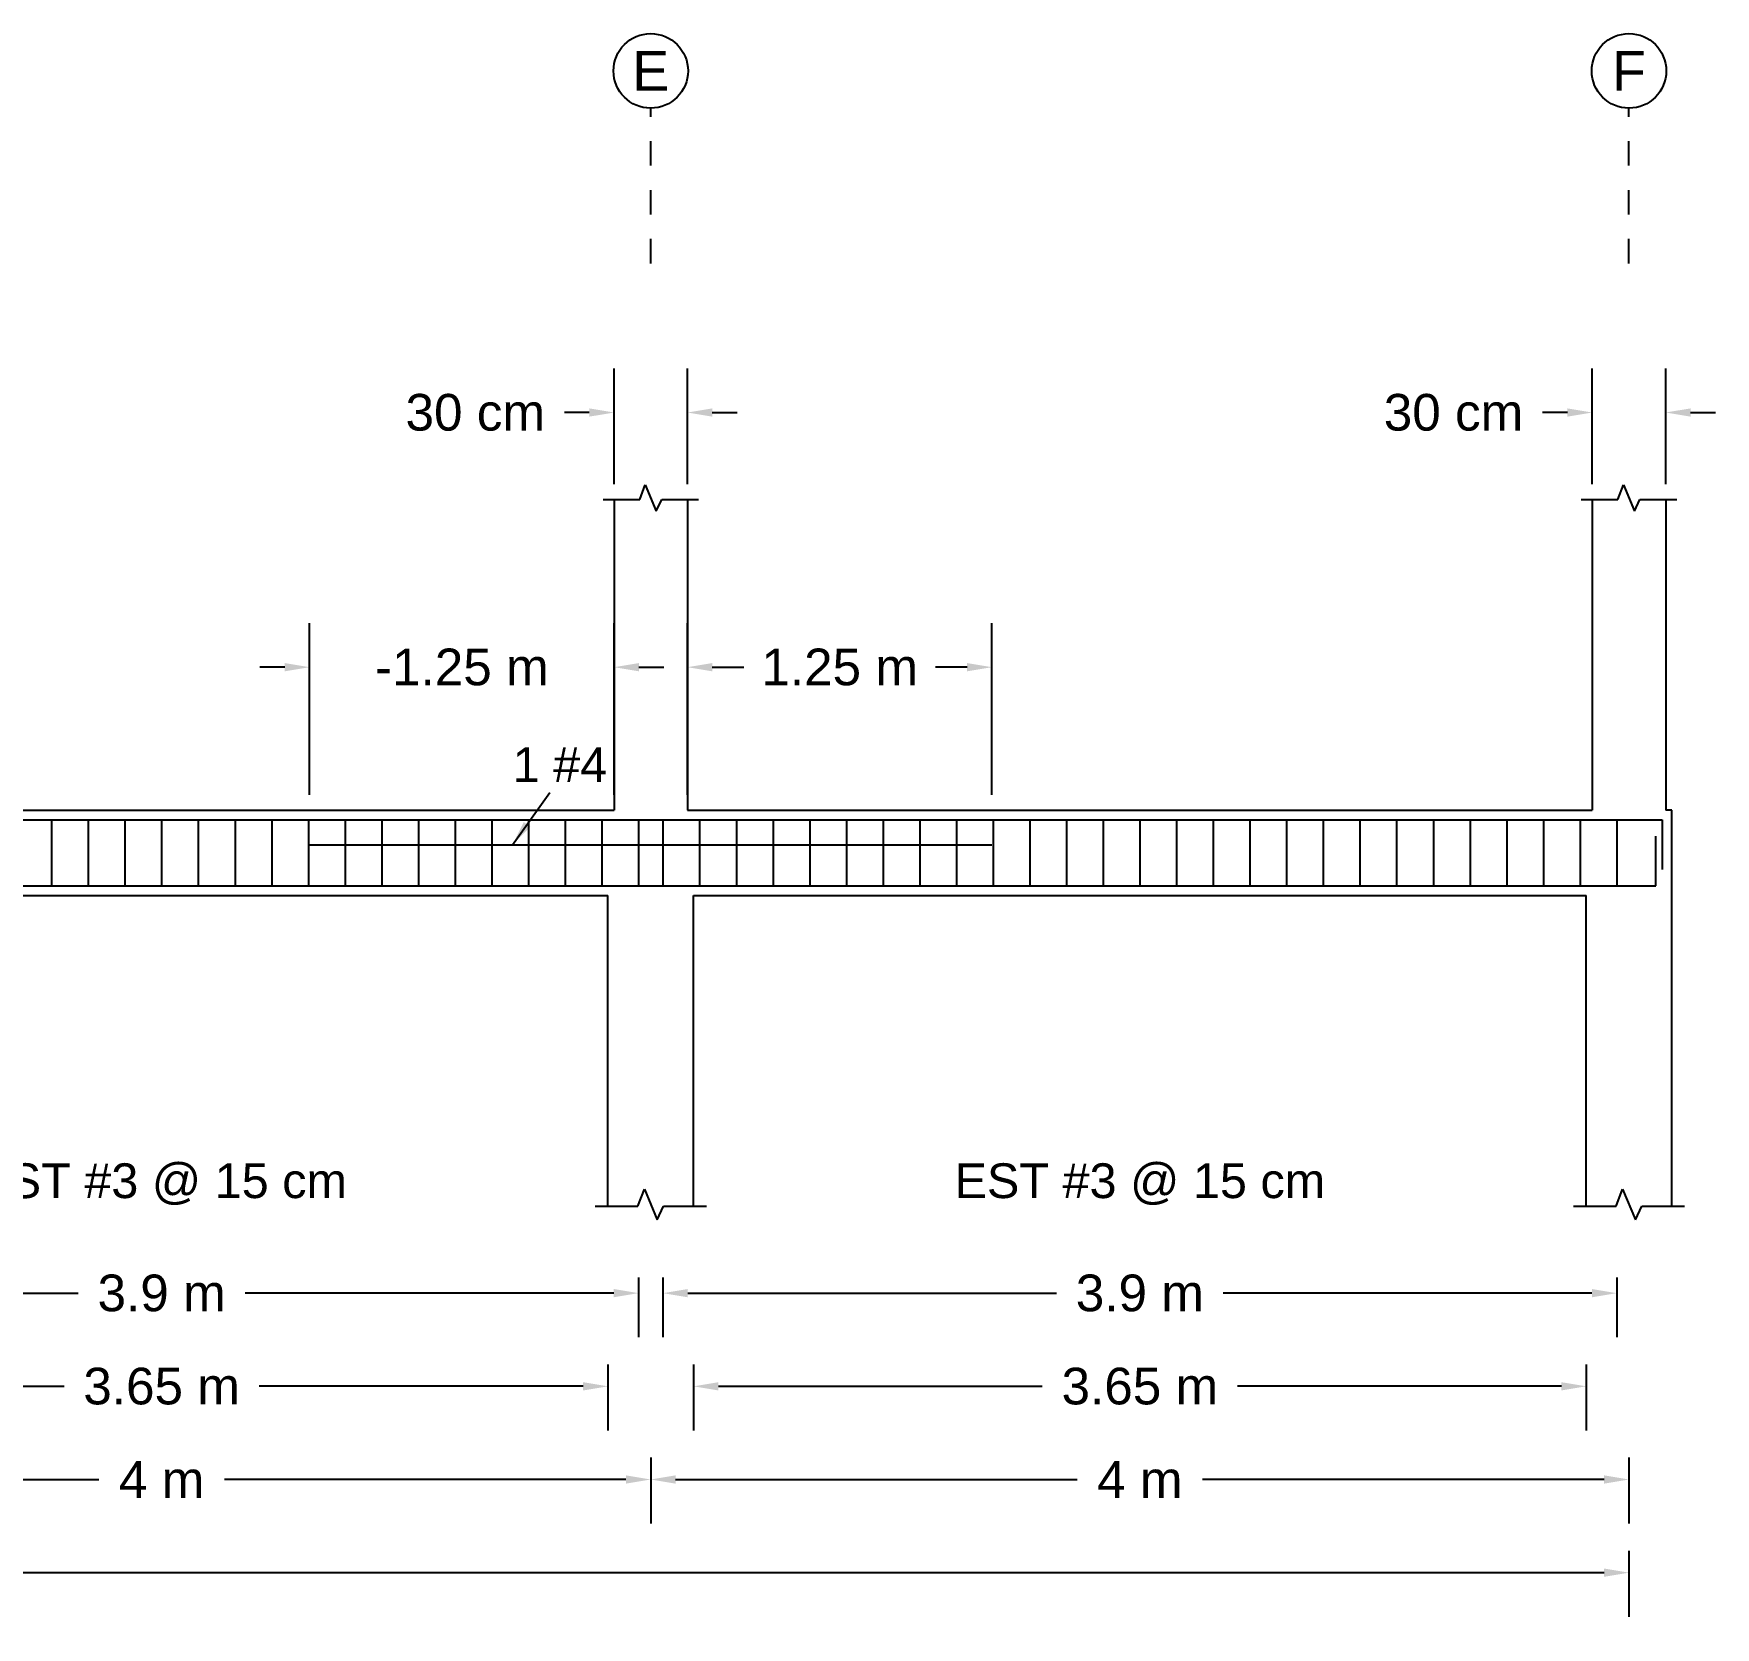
# Model space of a CAD drawing. Header units: metres. Extents: x 3 to 20.4, y -3.2 to 11.8.
# Drawn here: x 13.48 to 20.35, y 5.33 to 11.85 of the extents above; entities that cross this region are included whole.
import ezdxf
from ezdxf.enums import TextEntityAlignment as Align

# ---------------------------------------------------------------- set-up
doc = ezdxf.new("R2010")
doc.units = ezdxf.units.M
doc.header["$MEASUREMENT"] = 0
doc.linetypes.add('DASHED', pattern=[0.75, 0.5, -0.25])
for name, color, linetype in [('AXES', 7, 'Continuous'), ('GEOMETRY_CONTOURS', 7, 'Continuous'), ('LONGITUDINAL_REINFORCEMENT', 7, 'Continuous'), ('REINFORCEMENT_DIMENSIONS', 7, 'Continuous'), ('TRANSVERSAL_REINFORCEMENT', 7, 'Continuous')]:
    doc.layers.add(name, color=color, linetype=linetype)
doc.styles.get("Standard").update_dxf_attribs({"font": 'arial.ttf'})
doc.dimstyles.get("Standard").update_dxf_attribs({"dimtxt": 0.18, "dimasz": 0.18, "dimexe": 0.18, "dimexo": 0.0625, "dimgap": 0.09, "dimtad": 0, "dimtih": 1, "dimtoh": 1, "dimdec": 4, "dimzin": 0, "dimdsep": 46, "dimtxsty": 'Standard', "dimcen": 0.09, "dimadec": 0, "dimazin": 0, "dimtfac": 1, "dimtdec": 4, "dimtofl": 0, "dimtmove": 0, "dimatfit": 3, "dimfxl": 1, "dimtolj": 1, "dimtzin": 0, "dimarcsym": 0})

# ---------------------------------------------------------------- blocks, each defined once
blk = doc.blocks.new('*D15')
at = {"layer": 'REINFORCEMENT_DIMENSIONS', "color": 0, "lineweight": -2, "transparency": 16777216}
for p, q in [((15.85, 10.0061), (15.85, 10.4792)), ((16.15, 10.0061), (16.15, 10.4792)), ((15.7484, 10.2992), (15.6468, 10.2992)), ((16.2516, 10.2992), (16.3532, 10.2992))]:
    blk.add_line(p, q, dxfattribs=at)
at = {"layer": 'REINFORCEMENT_DIMENSIONS', "color": 0, "transparency": 16777216}
for points in [[(15.7484, 10.3161), (15.7484, 10.2823), (15.85, 10.2992)], [(16.2516, 10.3161), (16.2516, 10.2823), (16.15, 10.2992)]]:
    blk.add_solid(points, dxfattribs=at)
at = {"layer": 'REINFORCEMENT_DIMENSIONS', "color": 0, "transparency": 16777216, "insert": (15.2826, 10.2992), "char_height": 0.15, "attachment_point": 5}
blk.add_mtext('\\A1;30 cm', dxfattribs=at)
blk = doc.blocks.new('*D16')
at = {"layer": 'REINFORCEMENT_DIMENSIONS', "color": 0, "lineweight": -2, "transparency": 16777216}
for p, q in [((19.85, 10.0061), (19.85, 10.4792)), ((20.15, 10.0061), (20.15, 10.4792)), ((19.7484, 10.2992), (19.6468, 10.2992)), ((20.2516, 10.2992), (20.3532, 10.2992))]:
    blk.add_line(p, q, dxfattribs=at)
at = {"layer": 'REINFORCEMENT_DIMENSIONS', "color": 0, "transparency": 16777216}
for points in [[(19.7484, 10.3161), (19.7484, 10.2823), (19.85, 10.2992)], [(20.2516, 10.3161), (20.2516, 10.2823), (20.15, 10.2992)]]:
    blk.add_solid(points, dxfattribs=at)
at = {"layer": 'REINFORCEMENT_DIMENSIONS', "color": 0, "transparency": 16777216, "insert": (19.2826, 10.2992), "char_height": 0.15, "attachment_point": 5}
blk.add_mtext('\\A1;30 cm', dxfattribs=at)
blk = doc.blocks.new('*D19')
at = {"layer": 'REINFORCEMENT_DIMENSIONS', "color": 0, "lineweight": -2, "transparency": 16777216}
for p, q in [((12.175, 6.4069), (12.175, 6.137)), ((15.825, 6.4069), (15.825, 6.137)), ((12.2766, 6.317), (13.6008, 6.317)), ((15.7234, 6.317), (14.3992, 6.317))]:
    blk.add_line(p, q, dxfattribs=at)
at = {"layer": 'REINFORCEMENT_DIMENSIONS', "color": 0, "transparency": 16777216}
for points in [[(12.2766, 6.3339), (12.2766, 6.3001), (12.175, 6.317)], [(15.7234, 6.3339), (15.7234, 6.3001), (15.825, 6.317)]]:
    blk.add_solid(points, dxfattribs=at)
at = {"layer": 'REINFORCEMENT_DIMENSIONS', "color": 0, "transparency": 16777216, "insert": (14, 6.317), "char_height": 0.15, "attachment_point": 5}
blk.add_mtext('\\A1;3.65 m', dxfattribs=at)
blk = doc.blocks.new('*D20')
at = {"layer": 'REINFORCEMENT_DIMENSIONS', "color": 0, "lineweight": -2, "transparency": 16777216}
for p, q in [((16.175, 6.4069), (16.175, 6.137)), ((19.825, 6.4069), (19.825, 6.137)), ((16.2766, 6.317), (17.6008, 6.317)), ((19.7234, 6.317), (18.3992, 6.317))]:
    blk.add_line(p, q, dxfattribs=at)
at = {"layer": 'REINFORCEMENT_DIMENSIONS', "color": 0, "transparency": 16777216}
for points in [[(16.2766, 6.3339), (16.2766, 6.3001), (16.175, 6.317)], [(19.7234, 6.3339), (19.7234, 6.3001), (19.825, 6.317)]]:
    blk.add_solid(points, dxfattribs=at)
at = {"layer": 'REINFORCEMENT_DIMENSIONS', "color": 0, "transparency": 16777216, "insert": (18, 6.317), "char_height": 0.15, "attachment_point": 5}
blk.add_mtext('\\A1;3.65 m', dxfattribs=at)
blk = doc.blocks.new('*D23')
at = {"layer": 'REINFORCEMENT_DIMENSIONS', "color": 0, "lineweight": -2, "transparency": 16777216}
for p, q in [((12, 6.0259), (12, 5.756)), ((16, 6.0259), (16, 5.756)), ((12.1016, 5.936), (13.7434, 5.936)), ((15.8984, 5.936), (14.2566, 5.936))]:
    blk.add_line(p, q, dxfattribs=at)
at = {"layer": 'REINFORCEMENT_DIMENSIONS', "color": 0, "transparency": 16777216}
for points in [[(12.1016, 5.9529), (12.1016, 5.9191), (12, 5.936)], [(15.8984, 5.9529), (15.8984, 5.9191), (16, 5.936)]]:
    blk.add_solid(points, dxfattribs=at)
at = {"layer": 'REINFORCEMENT_DIMENSIONS', "color": 0, "transparency": 16777216, "insert": (14, 5.936), "char_height": 0.15, "attachment_point": 5}
blk.add_mtext('\\A1;4 m', dxfattribs=at)
blk = doc.blocks.new('*D24')
at = {"layer": 'REINFORCEMENT_DIMENSIONS', "color": 0, "lineweight": -2, "transparency": 16777216}
for p, q in [((16, 6.0259), (16, 5.756)), ((20, 6.0259), (20, 5.756)), ((16.1016, 5.936), (17.7434, 5.936)), ((19.8984, 5.936), (18.2566, 5.936))]:
    blk.add_line(p, q, dxfattribs=at)
at = {"layer": 'REINFORCEMENT_DIMENSIONS', "color": 0, "transparency": 16777216}
for points in [[(16.1016, 5.9529), (16.1016, 5.9191), (16, 5.936)], [(19.8984, 5.9529), (19.8984, 5.9191), (20, 5.936)]]:
    blk.add_solid(points, dxfattribs=at)
at = {"layer": 'REINFORCEMENT_DIMENSIONS', "color": 0, "transparency": 16777216, "insert": (18, 5.936), "char_height": 0.15, "attachment_point": 5}
blk.add_mtext('\\A1;4 m', dxfattribs=at)
blk = doc.blocks.new('*D25')
at = {"layer": 'REINFORCEMENT_DIMENSIONS', "color": 0, "lineweight": -2, "transparency": 16777216}
for p, q in [((4, 5.6449), (4, 5.375)), ((20, 5.6449), (20, 5.375)), ((4.1016, 5.555), (11.6952, 5.555)), ((19.8984, 5.555), (12.3048, 5.555))]:
    blk.add_line(p, q, dxfattribs=at)
at = {"layer": 'REINFORCEMENT_DIMENSIONS', "color": 0, "transparency": 16777216}
for points in [[(4.1016, 5.5719), (4.1016, 5.5381), (4, 5.555)], [(19.8984, 5.5719), (19.8984, 5.5381), (20, 5.555)]]:
    blk.add_solid(points, dxfattribs=at)
at = {"layer": 'REINFORCEMENT_DIMENSIONS', "color": 0, "transparency": 16777216, "insert": (12, 5.555), "char_height": 0.15, "attachment_point": 5}
blk.add_mtext('\\A1;16 m', dxfattribs=at)
blk = doc.blocks.new('*D30')
at = {"layer": 'REINFORCEMENT_DIMENSIONS', "color": 0, "lineweight": -2, "transparency": 16777216}
for p, q in [((14.605, 8.7361), (14.605, 9.4378)), ((15.85, 8.7361), (15.85, 9.4378)), ((14.5034, 9.2578), (14.4018, 9.2578)), ((15.9516, 9.2578), (16.0532, 9.2578))]:
    blk.add_line(p, q, dxfattribs=at)
at = {"layer": 'REINFORCEMENT_DIMENSIONS', "color": 0, "transparency": 16777216}
for points in [[(14.5034, 9.2747), (14.5034, 9.2409), (14.605, 9.2578)], [(15.9516, 9.2747), (15.9516, 9.2409), (15.85, 9.2578)]]:
    blk.add_solid(points, dxfattribs=at)
at = {"layer": 'REINFORCEMENT_DIMENSIONS', "color": 0, "transparency": 16777216, "insert": (15.2275, 9.2578), "char_height": 0.15, "attachment_point": 5}
blk.add_mtext('\\A1;-1.25 m', dxfattribs=at)
blk = doc.blocks.new('*D31')
at = {"layer": 'REINFORCEMENT_DIMENSIONS', "color": 0, "lineweight": -2, "transparency": 16777216}
for p, q in [((16.15, 8.7361), (16.15, 9.4378)), ((17.395, 8.7361), (17.395, 9.4378)), ((16.2516, 9.2578), (16.3804, 9.2578)), ((17.2934, 9.2578), (17.1646, 9.2578))]:
    blk.add_line(p, q, dxfattribs=at)
at = {"layer": 'REINFORCEMENT_DIMENSIONS', "color": 0, "transparency": 16777216}
for points in [[(16.2516, 9.2747), (16.2516, 9.2409), (16.15, 9.2578)], [(17.2934, 9.2747), (17.2934, 9.2409), (17.395, 9.2578)]]:
    blk.add_solid(points, dxfattribs=at)
at = {"layer": 'REINFORCEMENT_DIMENSIONS', "color": 0, "transparency": 16777216, "insert": (16.7725, 9.2578), "char_height": 0.15, "attachment_point": 5}
blk.add_mtext('\\A1;1.25 m', dxfattribs=at)
blk = doc.blocks.new('*D10')
at = {"layer": 'REINFORCEMENT_DIMENSIONS', "color": 0, "lineweight": -2, "transparency": 16777216}
for p, q in [((12.05, 6.7625), (12.05, 6.518)), ((15.95, 6.7625), (15.95, 6.518)), ((12.1516, 6.698), (13.6591, 6.698)), ((15.8484, 6.698), (14.3409, 6.698))]:
    blk.add_line(p, q, dxfattribs=at)
at = {"layer": 'REINFORCEMENT_DIMENSIONS', "color": 0, "transparency": 16777216}
for points in [[(12.1516, 6.7149), (12.1516, 6.6811), (12.05, 6.698)], [(15.8484, 6.7149), (15.8484, 6.6811), (15.95, 6.698)]]:
    blk.add_solid(points, dxfattribs=at)
at = {"layer": 'REINFORCEMENT_DIMENSIONS', "color": 0, "transparency": 16777216, "insert": (14, 6.698), "char_height": 0.15, "attachment_point": 5}
blk.add_mtext('\\A1;3.9 m', dxfattribs=at)
blk = doc.blocks.new('*D11')
at = {"layer": 'REINFORCEMENT_DIMENSIONS', "color": 0, "lineweight": -2, "transparency": 16777216}
for p, q in [((16.05, 6.7625), (16.05, 6.518)), ((19.95, 6.7625), (19.95, 6.518)), ((16.1516, 6.698), (17.6591, 6.698)), ((19.8484, 6.698), (18.3409, 6.698))]:
    blk.add_line(p, q, dxfattribs=at)
at = {"layer": 'REINFORCEMENT_DIMENSIONS', "color": 0, "transparency": 16777216}
for points in [[(16.1516, 6.7149), (16.1516, 6.6811), (16.05, 6.698)], [(19.8484, 6.7149), (19.8484, 6.6811), (19.95, 6.698)]]:
    blk.add_solid(points, dxfattribs=at)
at = {"layer": 'REINFORCEMENT_DIMENSIONS', "color": 0, "transparency": 16777216, "insert": (18, 6.698), "char_height": 0.15, "attachment_point": 5}
blk.add_mtext('\\A1;3.9 m', dxfattribs=at)

msp = doc.modelspace()

# ---------------------------------------------------------------- linework, layer by layer
at = {"layer": 'AXES', "color": 9, "linetype": 'DASHED', "ltscale": 0.1}
for p, q in [((16, 10.9088), (16, 11.5438)), ((20, 10.9088), (20, 11.5438))]:
    msp.add_line(p, q, dxfattribs=at)
at = {"layer": 'AXES', "color": 8, "linetype": 'Continuous'}
for centre in [(16, 11.6962), (20, 11.6962)]:
    msp.add_circle(centre, 0.1524, dxfattribs=at)
at = {"layer": 'GEOMETRY_CONTOURS', "color": 7, "linetype": 'Continuous', "ltscale": 0.1}
for p, q in [((15.955, 9.9436), (15.9775, 10.0036)), ((15.9775, 10.0036), (16.0225, 9.8956)), ((19.955, 9.9436), (19.9775, 10.0036)), ((19.9775, 10.0036), (20.0225, 9.8956)), ((15.805, 9.9436), (15.955, 9.9436)), ((15.85, 9.9436), (15.85, 8.6736)), ((16.0225, 9.8956), (16.045, 9.9436)), ((16.045, 9.9436), (16.195, 9.9436)), ((16.15, 9.9436), (16.15, 8.6736)), ((19.805, 9.9436), (19.955, 9.9436)), ((19.85, 9.9436), (19.85, 8.6736)), ((20.0225, 9.8956), (20.045, 9.9436)), ((20.045, 9.9436), (20.195, 9.9436)), ((20.15, 9.9436), (20.15, 8.6736)), ((12.15, 8.6736), (15.85, 8.6736)), ((16.15, 8.6736), (19.85, 8.6736)), ((20.175, 8.6736), (20.15, 8.6736)), ((20.175, 8.3236), (20.175, 8.6736)), ((12.175, 8.3236), (15.825, 8.3236)), ((15.825, 7.0536), (15.825, 8.3236)), ((16.175, 8.3236), (19.825, 8.3236)), ((16.175, 7.0536), (16.175, 8.3236)), ((19.825, 7.0536), (19.825, 8.3236)), ((20.175, 7.0536), (20.175, 8.3236)), ((15.9475, 7.0536), (15.97375, 7.1236)), ((15.97375, 7.1236), (16.02625, 6.9976)), ((19.9475, 7.0536), (19.97375, 7.1236)), ((19.97375, 7.1236), (20.02625, 6.9976)), ((15.7725, 7.0536), (15.9475, 7.0536)), ((16.02625, 6.9976), (16.0525, 7.0536)), ((16.0525, 7.0536), (16.2275, 7.0536)), ((19.7725, 7.0536), (19.9475, 7.0536)), ((20.02625, 6.9976), (20.0525, 7.0536)), ((20.0525, 7.0536), (20.2275, 7.0536))]:
    msp.add_line(p, q, dxfattribs=at)
at = {"layer": 'LONGITUDINAL_REINFORCEMENT', "color": 7, "linetype": 'Continuous', "ltscale": 0.1}
for p, q in [((3.865, 8.6336), (20.135, 8.6336)), ((20.135, 8.6336), (20.135, 8.4304)), ((14.605, 8.532), (17.395, 8.532)), ((20.1096, 8.3636), (20.1096, 8.5668)), ((3.8904, 8.3636), (20.1096, 8.3636))]:
    msp.add_line(p, q, dxfattribs=at)
at = {"layer": 'TRANSVERSAL_REINFORCEMENT', "color": 7, "linetype": 'Continuous', "ltscale": 0.1}
for p, q in [((13.55, 8.6356), (13.55, 8.3616)), ((13.7, 8.6356), (13.7, 8.3616)), ((13.85, 8.6356), (13.85, 8.3616)), ((14, 8.6356), (14, 8.3616)), ((14.15, 8.6356), (14.15, 8.3616)), ((14.3, 8.6356), (14.3, 8.3616)), ((14.45, 8.6356), (14.45, 8.3616)), ((14.6, 8.6356), (14.6, 8.3616)), ((14.75, 8.6356), (14.75, 8.3616)), ((14.9, 8.6356), (14.9, 8.3616)), ((15.05, 8.6356), (15.05, 8.3616)), ((15.2, 8.6356), (15.2, 8.3616)), ((15.35, 8.6356), (15.35, 8.3616)), ((15.5, 8.6356), (15.5, 8.3616)), ((15.65, 8.6356), (15.65, 8.3616)), ((15.8, 8.6356), (15.8, 8.3616)), ((15.95, 8.6356), (15.95, 8.3616)), ((16.05, 8.6356), (16.05, 8.3616)), ((16.2, 8.6356), (16.2, 8.3616)), ((16.35, 8.6356), (16.35, 8.3616)), ((16.5, 8.6356), (16.5, 8.3616)), ((16.65, 8.6356), (16.65, 8.3616)), ((16.8, 8.6356), (16.8, 8.3616)), ((16.95, 8.6356), (16.95, 8.3616)), ((17.1, 8.6356), (17.1, 8.3616)), ((17.25, 8.6356), (17.25, 8.3616)), ((17.4, 8.6356), (17.4, 8.3616)), ((17.55, 8.6356), (17.55, 8.3616)), ((17.7, 8.6356), (17.7, 8.3616)), ((17.85, 8.6356), (17.85, 8.3616)), ((18, 8.6356), (18, 8.3616)), ((18.15, 8.6356), (18.15, 8.3616)), ((18.3, 8.6356), (18.3, 8.3616)), ((18.45, 8.6356), (18.45, 8.3616)), ((18.6, 8.6356), (18.6, 8.3616)), ((18.75, 8.6356), (18.75, 8.3616)), ((18.9, 8.6356), (18.9, 8.3616)), ((19.05, 8.6356), (19.05, 8.3616)), ((19.2, 8.6356), (19.2, 8.3616)), ((19.35, 8.6356), (19.35, 8.3616)), ((19.5, 8.6356), (19.5, 8.3616)), ((19.65, 8.6356), (19.65, 8.3616)), ((19.8, 8.6356), (19.8, 8.3616)), ((19.95, 8.6356), (19.95, 8.3616))]:
    msp.add_line(p, q, dxfattribs=at)

# ---------------------------------------------------------------- texts
at = {"layer": 'AXES', "color": 7, "linetype": 'Continuous'}
for s, p in [('E', (16, 11.6962)), ('F', (20, 11.6962))]:
    msp.add_text(s, height=0.16256, dxfattribs=at).set_placement(p, align=Align.MIDDLE_CENTER)
at = {"layer": 'LONGITUDINAL_REINFORCEMENT', "color": 7, "linetype": 'Continuous'}
msp.add_text('1 #4', height=0.14224, dxfattribs=at).set_placement((15.4352, 8.74536), align=Align.BOTTOM_LEFT)
at = {"layer": 'REINFORCEMENT_DIMENSIONS', "color": 7, "linetype": 'Continuous'}
for p in [(14, 7.04404), (18, 7.04404)]:
    msp.add_text('EST #3 @ 15 cm', height=0.14224, dxfattribs=at).set_placement(p, align=Align.BOTTOM_CENTER)

# ---------------------------------------------------------------- dimensions: what is measured, and where the dimension line sits
at = {"layer": 'REINFORCEMENT_DIMENSIONS', "color": 7}
for base, p1, p2, text, picture, middle in [((15.85, 10.2992), (16.15, 9.9436), (15.85, 9.9436), '30 cm', '*D15', (15.28264, 10.2992)), ((19.85, 10.2992), (20.15, 9.9436), (19.85, 9.9436), '30 cm', '*D16', (19.28264, 10.2992)), ((14.605, 9.2578), (15.85, 8.6736), (14.605, 8.6736), '-1.25 m', '*D30', (15.2275, 9.2578)), ((16.15, 9.2578), (17.395, 8.6736), (16.15, 8.6736), '1.25 m', '*D31', (16.7725, 9.2578)), ((12.05, 6.698), (15.95, 6.825), (12.05, 6.825), '3.9 m', '*D10', (14, 6.698)), ((16.05, 6.698), (19.95, 6.825), (16.05, 6.825), '3.9 m', '*D11', (18, 6.698)), ((12.175, 6.317), (15.825, 6.4694), (12.175, 6.4694), '3.65 m', '*D19', (14, 6.317)), ((16.175, 6.317), (19.825, 6.4694), (16.175, 6.4694), '3.65 m', '*D20', (18, 6.317)), ((12, 5.936), (16, 6.0884), (12, 6.0884), '4 m', '*D23', (14, 5.936)), ((16, 5.936), (20, 6.0884), (16, 6.0884), '4 m', '*D24', (18, 5.936)), ((4, 5.555), (20, 5.7074), (4, 5.7074), '16 m', '*D25', (12, 5.555))]:
    dim = msp.add_linear_dim(base=base, p1=p1, p2=p2, text=text, dimstyle='Standard', override={"dimtxt": 0.15, "dimasz": 0.1016}, dxfattribs=at)
    dim.commit()
    dim.dimension.update_dxf_attribs({"geometry": picture, "text_midpoint": middle})

# ---------------------------------------------------------------- leaders
at = {"layer": 'LONGITUDINAL_REINFORCEMENT', "color": 7, "linetype": 'Continuous'}
msp.add_leader([(15.4352, 8.532), (15.5876, 8.74536)], dimstyle='Standard', override={"dimasz": 0.1016}, dxfattribs=at)

doc.saveas('drawing.dxf')
